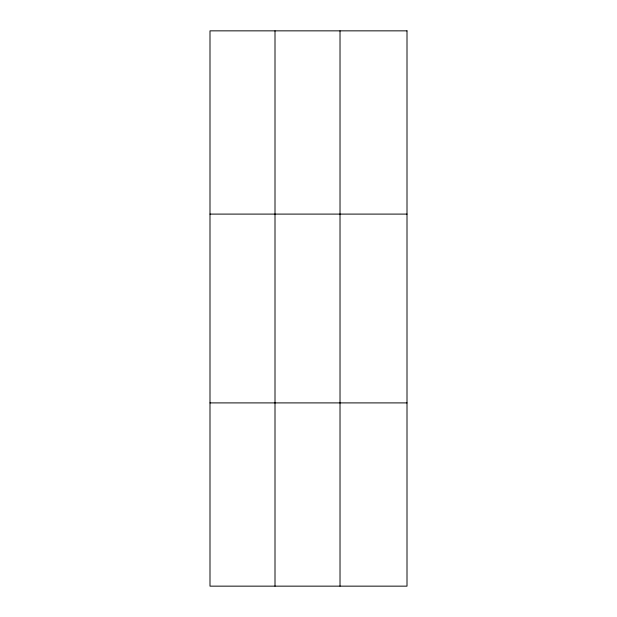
<?xml version="1.0" encoding="UTF-8"?>
<svg xmlns="http://www.w3.org/2000/svg" width="617" height="617" viewBox="0 0 617 617"><rect width="100%" height="100%" fill="white"/><g stroke="black" fill="none" stroke-linecap="round" stroke-linejoin="round"><path stroke-width="0.93" d="M275.005 30.85L275.005 586.15M340.021 30.85L340.021 586.15M209.996 214.099L407.004 214.099M209.996 402.901L407.004 402.901M407.004 30.85L407.004 586.15L209.996 586.15L209.996 30.85L407.004 30.85"/></g></svg>
